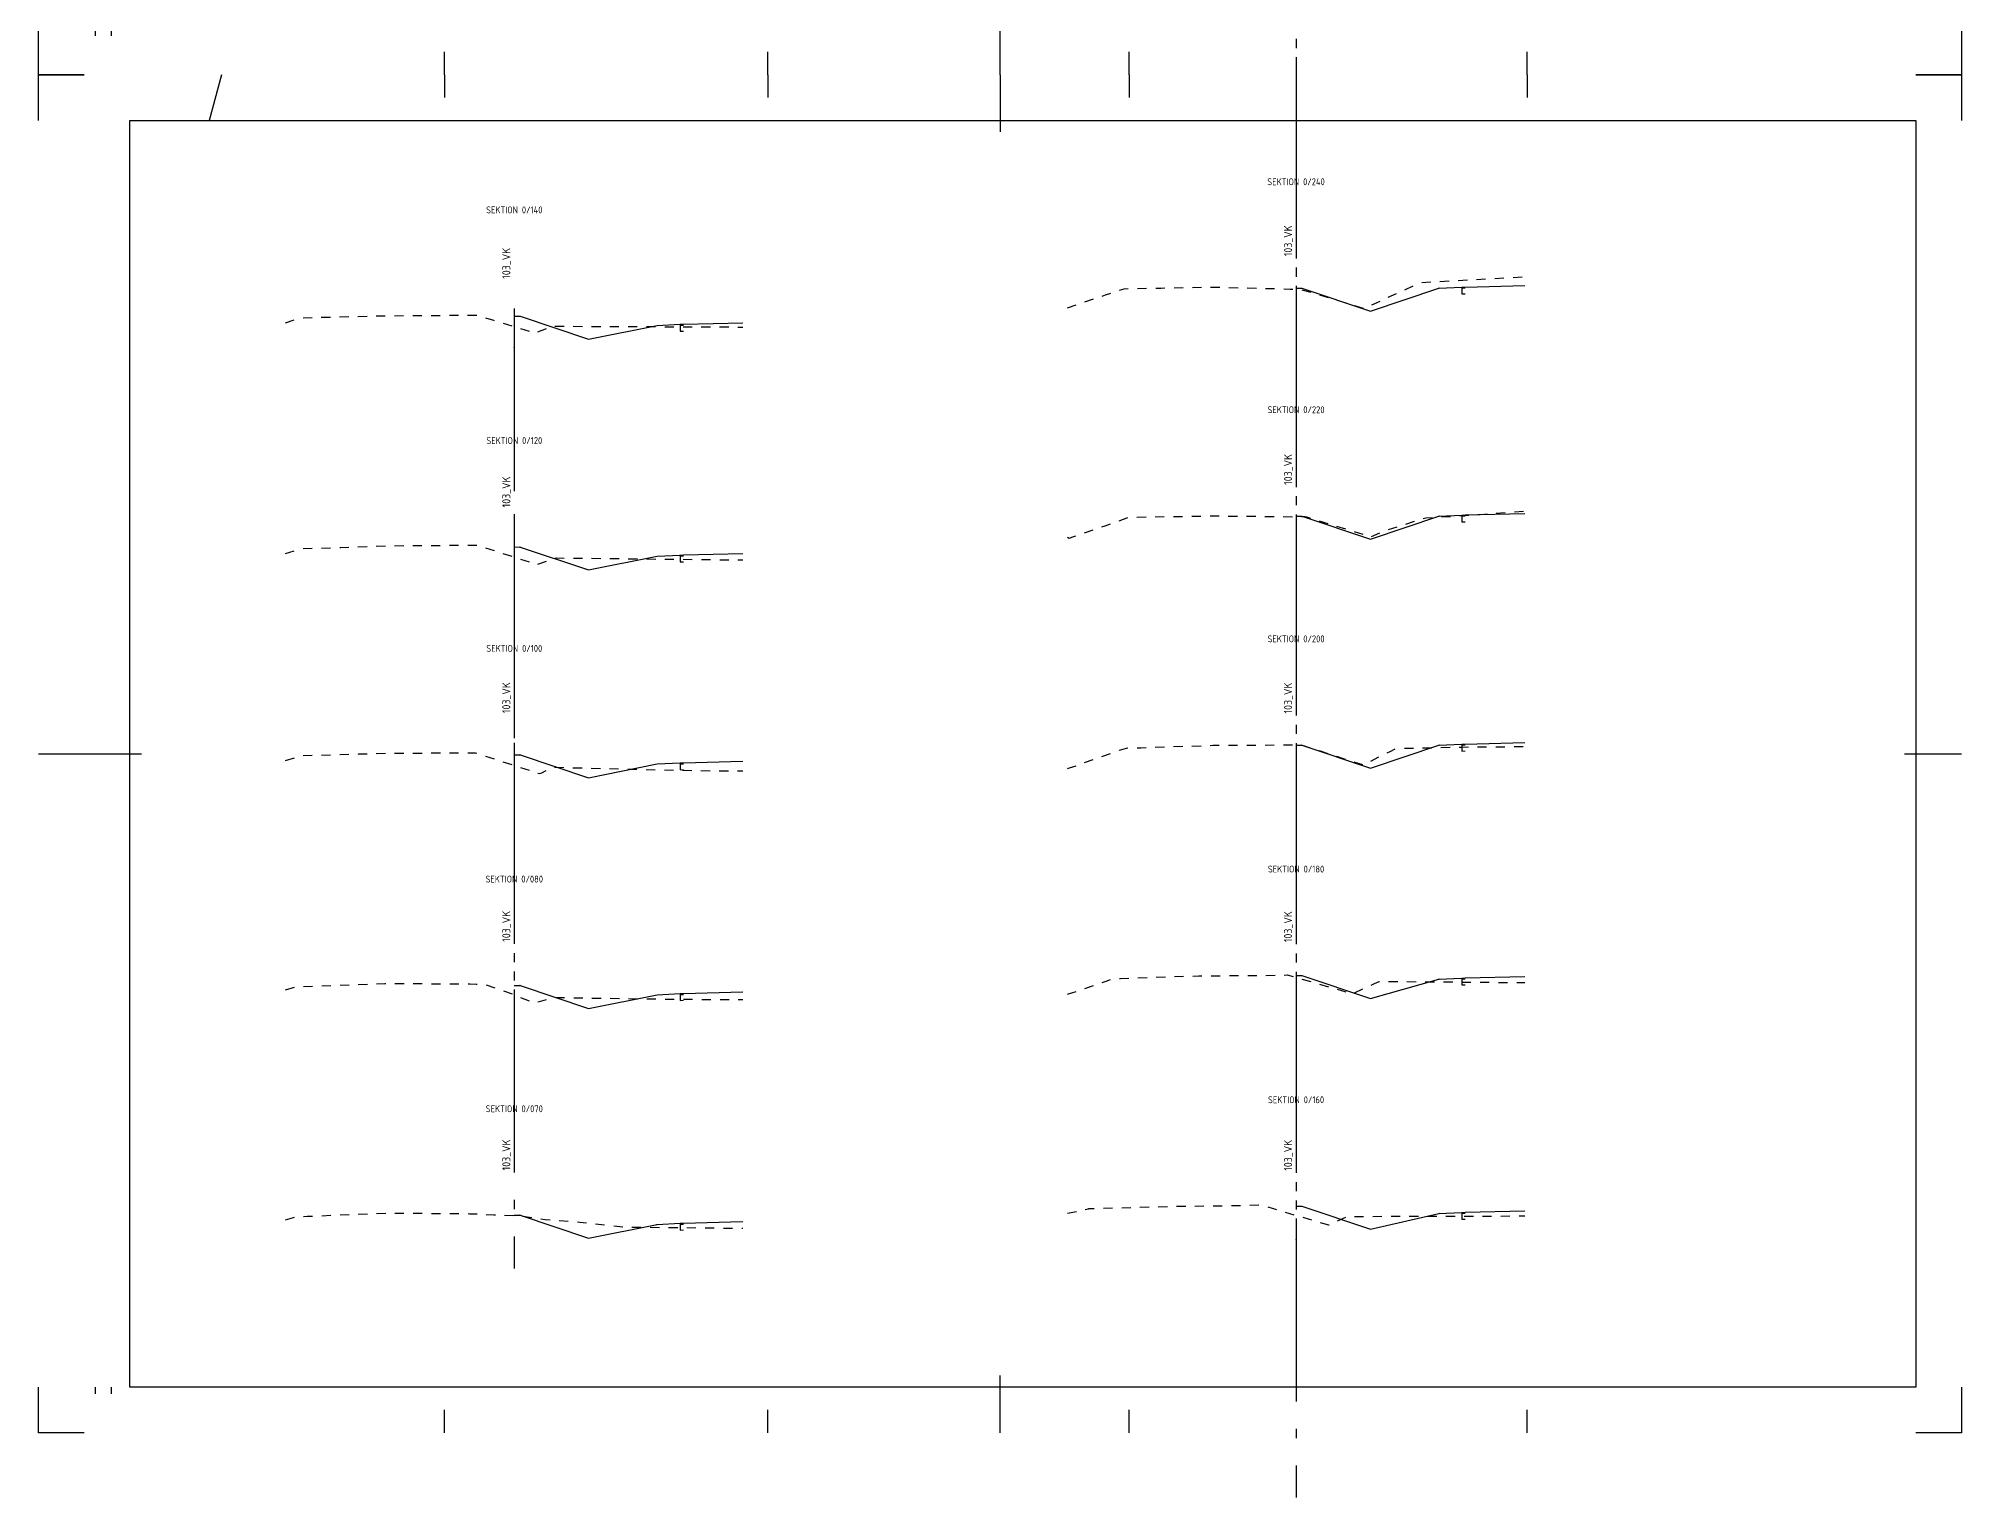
# Model space of a CAD drawing. Header units: metres. Extents: x 117388 to 118308, y 6148643 to 6149172.
# Drawn here: x 118126.8 to 118210.9, y 6148942.1 to 6149006 of the extents above; entities that cross this region are included whole.
import ezdxf
from ezdxf.enums import TextEntityAlignment as Align

# ---------------------------------------------------------------- set-up
doc = ezdxf.new("R2010")
doc.units = ezdxf.units.M
doc.header["$LTSCALE"] = 0.4
doc.linetypes.add('CENTRUMLINJE', pattern=[27, 20, -3, 1, -3])
doc.linetypes.add('DASHED_1', pattern=[2, 1, -1])
doc.layers.get('0').update_dxf_attribs({"linetype": 'CONTINUOUS'})
for name, color, linetype in [('M-37-CL', 1, 'CENTRUMLINJE'), ('M-37-CL_Txt', 1, 'CONTINUOUS'), ('M-37-Mark', 9, 'DASHED_1'), ('M-37-OB_B1', 4, 'CONTINUOUS'), ('M-37-OB_Bi1', 4, 'CONTINUOUS'), ('M-37-OB_Bi2', 4, 'CONTINUOUS'), ('M-37-SektNr', 3, 'CONTINUOUS'), ('M-37-Vag-Overyta', 3, 'CONTINUOUS'), ('M-37-Vag-Slitlager', 4, 'CONTINUOUS'), ('Road_LayerForCsGenerator', 7, 'CONTINUOUS'), ('T19202X', 7, 'CONTINUOUS')]:
    doc.layers.add(name, color=color, linetype=linetype)
doc.layers.add('Non-PlotDot', color=7, linetype='CONTINUOUS', plot=False)
doc.styles.add('P_ISO_30', font='ISO', dxfattribs={"height": 3})

# ---------------------------------------------------------------- blocks, each defined once
blk = doc.blocks.new('_A1')
at = {"color": 1}
for p, q in [((0, 574), (0, 594)), ((0, 594), (20, 594)), ((821, 594), (841, 594)), ((841, 594), (841, 574)), ((0, 0), (0, 20)), ((25, 17), (25, 20)), ((32, 17), (32, 20)), ((841, 20), (841, 0)), ((20, 0), (0, 0)), ((841, 0), (821, 0))]:
    blk.add_line(p, q, dxfattribs=at)
at = {"color": 6}
for p, q in [((80, 594), (74.61, 574)), ((177.5, 594), (177.5, 584)), ((319, 594), (319, 584)), ((420.5, 594), (420.5, 569)), ((477, 594), (477, 584)), ((651, 594), (651, 584)), ((0, 297), (45, 297)), ((816, 297), (841, 297)), ((420.5, 0), (420.5, 25)), ((177.5, 0), (177.5, 10)), ((319, 0), (319, 10)), ((477, 0), (477, 10)), ((651, 0), (651, 10))]:
    blk.add_line(p, q, dxfattribs=at)
at = {"color": 7}
for p, q in [((40, 574), (821, 574)), ((40, 20), (40, 574)), ((821, 574), (821, 20)), ((821, 20), (40, 20))]:
    blk.add_line(p, q, dxfattribs=at)

msp = doc.modelspace()

# ---------------------------------------------------------------- linework, layer by layer
at = {"layer": 'M-37-CL'}
for p, q in [((118181.752, 6149015.133), (118181.752, 6148992.133)), ((118181.752, 6149005.133), (118181.752, 6148982.133)), ((118181.752, 6148995.133), (118181.752, 6148972.133)), ((118147.564, 6148994.149), (118147.564, 6148971.149)), ((118147.564, 6148985.149), (118147.564, 6148962.149)), ((118181.752, 6148985.133), (118181.752, 6148962.133)), ((118147.564, 6148975.149), (118147.564, 6148952.149)), ((118181.752, 6148975.133), (118181.752, 6148952.133)), ((118181.752, 6148965.133), (118181.752, 6148942.133))]:
    msp.add_line(p, q, dxfattribs=at)
at = {"layer": 'M-37-Mark', "flags": 128}
for points in [[(118171.752, 6148994.176), (118173.424, 6148994.738), (118174.239, 6148995.007), (118174.417, 6148995.01), (118175.853, 6148995.036), (118177.757, 6148995.074), (118177.983, 6148995.079), (118178.204, 6148995.074), (118181.489, 6148994.995), (118181.752, 6148994.994), (118181.919, 6148994.993), (118184.714, 6148994.155), (118184.729, 6148994.151), (118187.211, 6148995.282), (118187.214, 6148995.283), (118187.23, 6148995.284), (118187.257, 6148995.286), (118191.752, 6148995.533)], [(118137.564, 6148993.508), (118138.17, 6148993.731), (118138.867, 6148993.751), (118138.873, 6148993.751), (118141.957, 6148993.825), (118145.579, 6148993.852), (118145.9, 6148993.855), (118146.661, 6148993.63), (118147.564, 6148993.349), (118148.462, 6148993.069), (118149.061, 6148993.306), (118149.25, 6148993.376), (118149.256, 6148993.367), (118157.564, 6148993.332)], [(118171.752, 6148984.135), (118171.825, 6148984.101), (118172.028, 6148984.17), (118173.41, 6148984.638), (118174.421, 6148985.01), (118174.429, 6148985.01), (118174.662, 6148985.015), (118175.508, 6148985.031), (118177.93, 6148985.067), (118178.174, 6148985.071), (118178.325, 6148985.069), (118178.333, 6148985.069), (118181.752, 6148985.034), (118181.824, 6148985.034), (118182.135, 6148985.048), (118182.204, 6148985.028), (118185.04, 6148984.158), (118185.575, 6148984.402), (118187.433, 6148984.992), (118188.822, 6148985.064), (118189.995, 6148985.148), (118191.752, 6148985.277)], [(118137.564, 6148983.42), (118138.231, 6148983.638), (118139.975, 6148983.69), (118142.055, 6148983.764), (118145.784, 6148983.794), (118145.921, 6148983.795), (118146.023, 6148983.765), (118147.564, 6148983.268), (118148.557, 6148982.947), (118149.075, 6148983.12), (118149.401, 6148983.232), (118157.564, 6148983.143)], [(118171.752, 6148974.029), (118171.769, 6148974.021), (118171.837, 6148974.044), (118172.346, 6148974.22), (118174.034, 6148974.821), (118174.331, 6148974.917), (118174.684, 6148974.925), (118174.724, 6148974.926), (118174.963, 6148974.932), (118178.113, 6148975.036), (118178.277, 6148975.037), (118178.305, 6148975.037), (118180.297, 6148975.048), (118181.752, 6148975.056), (118181.9, 6148975.057), (118181.975, 6148975.057), (118182.022, 6148975.043), (118182.128, 6148975.009), (118182.154, 6148975.001), (118184.693, 6148974.179), (118184.837, 6148974.253), (118185.011, 6148974.344), (118185.863, 6148974.769), (118186.116, 6148974.895), (118186.535, 6148974.905), (118187.257, 6148974.922), (118188.991, 6148974.962), (118191.752, 6148974.983)], [(118137.564, 6148974.371), (118138.256, 6148974.587), (118140.769, 6148974.657), (118142.017, 6148974.69), (118144.817, 6148974.707), (118145.861, 6148974.71), (118147.468, 6148974.191), (118147.564, 6148974.159), (118148.649, 6148973.802), (118148.761, 6148973.837), (118149.271, 6148974.075), (118155.37, 6148973.932), (118157.564, 6148973.914)], [(118171.752, 6148964.145), (118173.441, 6148964.723), (118173.723, 6148964.825), (118174.07, 6148964.838), (118176.994, 6148964.937), (118177.506, 6148964.954), (118179.836, 6148964.965), (118180.248, 6148964.967), (118181.366, 6148964.99), (118181.752, 6148964.882), (118182.654, 6148964.629), (118183.213, 6148964.463), (118184.211, 6148964.167), (118185.177, 6148964.614), (118185.381, 6148964.704), (118185.739, 6148964.704), (118185.911, 6148964.707), (118191.752, 6148964.657)], [(118137.564, 6148964.342), (118137.976, 6148964.47), (118139.951, 6148964.545), (118141.321, 6148964.6), (118141.898, 6148964.617), (118142.939, 6148964.613), (118143.021, 6148964.614), (118145.629, 6148964.601), (118145.895, 6148964.591), (118146.263, 6148964.58), (118147.511, 6148964.152), (118147.564, 6148964.129), (118148.398, 6148963.772), (118148.764, 6148963.863), (118149.268, 6148964.006), (118154.43, 6148963.932), (118157.564, 6148963.911)], [(118171.752, 6148954.565), (118172.671, 6148954.761), (118172.679, 6148954.771), (118173.247, 6148954.785), (118176.436, 6148954.874), (118178.633, 6148954.9), (118180.24, 6148954.933), (118181.752, 6148954.478), (118182.32, 6148954.307), (118183.165, 6148954.055), (118183.959, 6148954.41), (118184.012, 6148954.44), (118184.026, 6148954.425), (118186.419, 6148954.442), (118191.752, 6148954.449)], [(118137.564, 6148954.279), (118137.766, 6148954.34), (118138.018, 6148954.418), (118138.499, 6148954.437), (118141.984, 6148954.575), (118145.258, 6148954.555), (118145.599, 6148954.55), (118146.676, 6148954.505), (118147.564, 6148954.476), (118147.656, 6148954.473), (118148.919, 6148954.302), (118150.426, 6148954.183), (118152.314, 6148953.968), (118157.564, 6148953.913)]]:
    msp.add_lwpolyline(points, dxfattribs=at)
at = {"layer": 'M-37-OB_B1', "flags": 128}
for points in [[(118181.752, 6148995.035), (118182.002, 6148995.029), (118185.002, 6148994.03), (118188.002, 6148995.029), (118189.002, 6148995.079), (118189.002, 6148994.779), (118189.152, 6148994.782)], [(118147.564, 6148993.806), (118147.814, 6148993.8), (118150.814, 6148992.801), (118153.814, 6148993.401), (118154.814, 6148993.451), (118154.814, 6148993.151), (118154.964, 6148993.155)], [(118181.752, 6148985.064), (118182.002, 6148985.058), (118185.002, 6148984.059), (118188.002, 6148985.058), (118189.002, 6148985.108), (118189.002, 6148984.808), (118189.152, 6148984.811)], [(118147.564, 6148983.715), (118147.814, 6148983.709), (118150.814, 6148982.71), (118153.814, 6148983.31), (118154.814, 6148983.36), (118154.814, 6148983.06), (118154.964, 6148983.064)], [(118181.752, 6148975.043), (118182.002, 6148975.037), (118185.002, 6148974.038), (118188.002, 6148975.037), (118189.002, 6148975.087), (118189.002, 6148974.787), (118189.152, 6148974.791)], [(118147.564, 6148974.624), (118147.814, 6148974.618), (118150.814, 6148973.619), (118153.814, 6148974.219), (118154.814, 6148974.269), (118154.814, 6148973.969), (118154.964, 6148973.973)], [(118181.752, 6148964.972), (118182.002, 6148964.966), (118185.002, 6148963.967), (118188.002, 6148964.807), (118189.002, 6148964.857), (118189.002, 6148964.557), (118189.152, 6148964.56)], [(118147.564, 6148964.534), (118147.814, 6148964.527), (118150.814, 6148963.528), (118153.814, 6148964.128), (118154.814, 6148964.178), (118154.814, 6148963.878), (118154.964, 6148963.882)], [(118181.752, 6148954.882), (118182.002, 6148954.875), (118185.002, 6148953.876), (118188.002, 6148954.556), (118189.002, 6148954.606), (118189.002, 6148954.306), (118189.152, 6148954.31)], [(118147.564, 6148954.488), (118147.814, 6148954.482), (118150.814, 6148953.483), (118153.814, 6148954.083), (118154.814, 6148954.133), (118154.814, 6148953.833), (118154.964, 6148953.837)]]:
    msp.add_lwpolyline(points, dxfattribs=at)
at = {"layer": 'M-37-OB_Bi1', "flags": 128}
for points in [[(118181.752, 6148995.035), (118182.002, 6148995.029), (118185.002, 6148994.03), (118188.002, 6148995.029), (118189.002, 6148995.079), (118189.002, 6148995.039), (118189.152, 6148995.042)], [(118147.564, 6148993.806), (118147.814, 6148993.8), (118150.814, 6148992.801), (118153.814, 6148993.401), (118154.814, 6148993.451), (118154.814, 6148993.411), (118154.964, 6148993.415)], [(118181.752, 6148985.064), (118182.002, 6148985.058), (118185.002, 6148984.059), (118188.002, 6148985.058), (118189.002, 6148985.108), (118189.002, 6148985.068), (118189.152, 6148985.071)], [(118147.564, 6148983.715), (118147.814, 6148983.709), (118150.814, 6148982.71), (118153.814, 6148983.31), (118154.814, 6148983.36), (118154.814, 6148983.32), (118154.964, 6148983.324)], [(118181.752, 6148975.043), (118182.002, 6148975.037), (118185.002, 6148974.038), (118188.002, 6148975.037), (118189.002, 6148975.087), (118189.002, 6148975.047), (118189.152, 6148975.051)], [(118147.564, 6148974.624), (118147.814, 6148974.618), (118150.814, 6148973.619), (118153.814, 6148974.219), (118154.814, 6148974.269), (118154.814, 6148974.229), (118154.964, 6148974.233)], [(118181.752, 6148964.972), (118182.002, 6148964.966), (118185.002, 6148963.967), (118188.002, 6148964.807), (118189.002, 6148964.857), (118189.002, 6148964.817), (118189.152, 6148964.82)], [(118147.564, 6148964.534), (118147.814, 6148964.527), (118150.814, 6148963.528), (118153.814, 6148964.128), (118154.814, 6148964.178), (118154.814, 6148964.138), (118154.964, 6148964.142)], [(118181.752, 6148954.882), (118182.002, 6148954.875), (118185.002, 6148953.876), (118188.002, 6148954.556), (118189.002, 6148954.606), (118189.002, 6148954.566), (118189.152, 6148954.57)], [(118147.564, 6148954.488), (118147.814, 6148954.482), (118150.814, 6148953.483), (118153.814, 6148954.083), (118154.814, 6148954.133), (118154.814, 6148954.093), (118154.964, 6148954.097)]]:
    msp.add_lwpolyline(points, dxfattribs=at)
at = {"layer": 'M-37-OB_Bi2', "flags": 128}
for points in [[(118181.752, 6148995.035), (118182.002, 6148995.029), (118185.002, 6148994.03), (118188.002, 6148995.029), (118189.002, 6148995.079), (118189.002, 6148995.039), (118189.152, 6148995.042)], [(118147.564, 6148993.806), (118147.814, 6148993.8), (118150.814, 6148992.801), (118153.814, 6148993.401), (118154.814, 6148993.451), (118154.814, 6148993.411), (118154.964, 6148993.415)], [(118181.752, 6148985.064), (118182.002, 6148985.058), (118185.002, 6148984.059), (118188.002, 6148985.058), (118189.002, 6148985.108), (118189.002, 6148985.068), (118189.152, 6148985.071)], [(118147.564, 6148983.715), (118147.814, 6148983.709), (118150.814, 6148982.71), (118153.814, 6148983.31), (118154.814, 6148983.36), (118154.814, 6148983.32), (118154.964, 6148983.324)], [(118181.752, 6148975.043), (118182.002, 6148975.037), (118185.002, 6148974.038), (118188.002, 6148975.037), (118189.002, 6148975.087), (118189.002, 6148975.047), (118189.152, 6148975.051)], [(118147.564, 6148974.624), (118147.814, 6148974.618), (118150.814, 6148973.619), (118153.814, 6148974.219), (118154.814, 6148974.269), (118154.814, 6148974.229), (118154.964, 6148974.233)], [(118181.752, 6148964.972), (118182.002, 6148964.966), (118185.002, 6148963.967), (118188.002, 6148964.807), (118189.002, 6148964.857), (118189.002, 6148964.817), (118189.152, 6148964.82)], [(118147.564, 6148964.534), (118147.814, 6148964.527), (118150.814, 6148963.528), (118153.814, 6148964.128), (118154.814, 6148964.178), (118154.814, 6148964.138), (118154.964, 6148964.142)], [(118181.752, 6148954.882), (118182.002, 6148954.875), (118185.002, 6148953.876), (118188.002, 6148954.556), (118189.002, 6148954.606), (118189.002, 6148954.566), (118189.152, 6148954.57)], [(118147.564, 6148954.488), (118147.814, 6148954.482), (118150.814, 6148953.483), (118153.814, 6148954.083), (118154.814, 6148954.133), (118154.814, 6148954.093), (118154.964, 6148954.097)]]:
    msp.add_lwpolyline(points, dxfattribs=at)
at = {"layer": 'M-37-Vag-Overyta', "flags": 128}
for points in [[(118181.75, 6148995.035), (118181.751, 6148995.034), (118181.752, 6148995.035), (118182.002, 6148995.029), (118185.002, 6148994.03), (118188.002, 6148995.029), (118189.002, 6148995.079), (118189.152, 6148995.082), (118191.752, 6148995.147)], [(118147.562, 6148993.806), (118147.563, 6148993.806), (118147.564, 6148993.806), (118147.814, 6148993.8), (118150.814, 6148992.801), (118153.814, 6148993.401), (118154.814, 6148993.451), (118154.964, 6148993.455), (118157.564, 6148993.52)], [(118181.75, 6148985.064), (118181.751, 6148985.064), (118181.752, 6148985.064), (118182.002, 6148985.058), (118185.002, 6148984.059), (118188.002, 6148985.058), (118189.002, 6148985.108), (118189.152, 6148985.111), (118191.752, 6148985.176)], [(118147.562, 6148983.715), (118147.563, 6148983.715), (118147.564, 6148983.715), (118147.814, 6148983.709), (118150.814, 6148982.71), (118153.814, 6148983.31), (118154.814, 6148983.36), (118154.964, 6148983.364), (118157.564, 6148983.429)], [(118181.75, 6148975.043), (118181.751, 6148975.043), (118181.752, 6148975.043), (118182.002, 6148975.037), (118185.002, 6148974.038), (118188.002, 6148975.037), (118189.002, 6148975.087), (118189.152, 6148975.091), (118191.752, 6148975.156)], [(118147.562, 6148974.625), (118147.563, 6148974.624), (118147.564, 6148974.624), (118147.814, 6148974.618), (118150.814, 6148973.619), (118153.814, 6148974.219), (118154.814, 6148974.269), (118154.964, 6148974.273), (118157.564, 6148974.338)], [(118181.75, 6148964.973), (118181.751, 6148964.972), (118181.752, 6148964.972), (118182.002, 6148964.966), (118185.002, 6148963.967), (118188.002, 6148964.807), (118189.002, 6148964.857), (118189.152, 6148964.86), (118191.752, 6148964.925)], [(118147.562, 6148964.534), (118147.563, 6148964.533), (118147.564, 6148964.534), (118147.814, 6148964.527), (118150.814, 6148963.528), (118153.814, 6148964.128), (118154.814, 6148964.178), (118154.964, 6148964.182), (118157.564, 6148964.247)], [(118181.75, 6148954.882), (118181.751, 6148954.881), (118181.752, 6148954.882), (118182.002, 6148954.875), (118185.002, 6148953.876), (118188.002, 6148954.556), (118189.002, 6148954.606), (118189.152, 6148954.61), (118191.752, 6148954.675)], [(118147.562, 6148954.488), (118147.563, 6148954.488), (118147.564, 6148954.488), (118147.814, 6148954.482), (118150.814, 6148953.483), (118153.814, 6148954.083), (118154.814, 6148954.133), (118154.964, 6148954.137), (118157.564, 6148954.202)]]:
    msp.add_lwpolyline(points, dxfattribs=at)
at = {"layer": 'M-37-Vag-Slitlager', "flags": 128}
for points in [[(118181.752, 6148995.035), (118182.002, 6148995.029), (118185.002, 6148994.03), (118188.002, 6148995.029), (118189.002, 6148995.079), (118189.002, 6148995.039), (118189.152, 6148995.042)], [(118147.564, 6148993.806), (118147.814, 6148993.8), (118150.814, 6148992.801), (118153.814, 6148993.401), (118154.814, 6148993.451), (118154.814, 6148993.411), (118154.964, 6148993.415)], [(118181.752, 6148985.064), (118182.002, 6148985.058), (118185.002, 6148984.059), (118188.002, 6148985.058), (118189.002, 6148985.108), (118189.002, 6148985.068), (118189.152, 6148985.071)], [(118147.564, 6148983.715), (118147.814, 6148983.709), (118150.814, 6148982.71), (118153.814, 6148983.31), (118154.814, 6148983.36), (118154.814, 6148983.32), (118154.964, 6148983.324)], [(118181.752, 6148975.043), (118182.002, 6148975.037), (118185.002, 6148974.038), (118188.002, 6148975.037), (118189.002, 6148975.087), (118189.002, 6148975.047), (118189.152, 6148975.051)], [(118147.564, 6148974.624), (118147.814, 6148974.618), (118150.814, 6148973.619), (118153.814, 6148974.219), (118154.814, 6148974.269), (118154.814, 6148974.229), (118154.964, 6148974.233)], [(118181.752, 6148964.972), (118182.002, 6148964.966), (118185.002, 6148963.967), (118188.002, 6148964.807), (118189.002, 6148964.857), (118189.002, 6148964.817), (118189.152, 6148964.82)], [(118147.564, 6148964.534), (118147.814, 6148964.527), (118150.814, 6148963.528), (118153.814, 6148964.128), (118154.814, 6148964.178), (118154.814, 6148964.138), (118154.964, 6148964.142)], [(118181.752, 6148954.882), (118182.002, 6148954.875), (118185.002, 6148953.876), (118188.002, 6148954.556), (118189.002, 6148954.606), (118189.002, 6148954.566), (118189.152, 6148954.57)], [(118147.564, 6148954.488), (118147.814, 6148954.482), (118150.814, 6148953.483), (118153.814, 6148954.083), (118154.814, 6148954.133), (118154.814, 6148954.093), (118154.964, 6148954.097)]]:
    msp.add_lwpolyline(points, dxfattribs=at)
at = {"layer": 'Non-PlotDot'}
for centre in [(118189.002, 6148995.079), (118189.152, 6148995.082), (118191.752, 6148995.147), (118181.75, 6148995.035), (118181.751, 6148995.034), (118181.752, 6148995.035), (118182.002, 6148995.029), (118188.002, 6148995.029), (118147.562, 6148993.806), (118147.563, 6148993.806), (118147.564, 6148993.806), (118147.814, 6148993.8), (118153.814, 6148993.401), (118154.814, 6148993.451), (118154.964, 6148993.455), (118157.564, 6148993.52), (118185.002, 6148994.03), (118150.814, 6148992.801), (118181.75, 6148985.064), (118181.751, 6148985.064), (118181.752, 6148985.064), (118182.002, 6148985.058), (118188.002, 6148985.058), (118189.002, 6148985.108), (118189.152, 6148985.111), (118191.752, 6148985.176), (118147.562, 6148983.715), (118147.563, 6148983.715), (118147.564, 6148983.715), (118147.814, 6148983.709), (118153.814, 6148983.31), (118154.814, 6148983.36), (118154.964, 6148983.364), (118157.564, 6148983.429), (118185.002, 6148984.059), (118150.814, 6148982.71), (118181.75, 6148975.043), (118181.751, 6148975.043), (118181.752, 6148975.043), (118182.002, 6148975.037), (118188.002, 6148975.037), (118189.002, 6148975.087), (118189.152, 6148975.091), (118191.752, 6148975.156), (118147.562, 6148974.625), (118147.563, 6148974.624), (118147.564, 6148974.624), (118147.814, 6148974.618), (118153.814, 6148974.219), (118154.814, 6148974.269), (118154.964, 6148974.273), (118157.564, 6148974.338), (118185.002, 6148974.038), (118150.814, 6148973.619), (118181.75, 6148964.973), (118181.751, 6148964.972), (118181.752, 6148964.972), (118182.002, 6148964.966), (118188.002, 6148964.807), (118189.002, 6148964.857), (118189.152, 6148964.86), (118191.752, 6148964.925), (118147.562, 6148964.534), (118147.563, 6148964.533), (118147.564, 6148964.534), (118147.814, 6148964.527), (118153.814, 6148964.128), (118154.814, 6148964.178), (118154.964, 6148964.182), (118157.564, 6148964.247), (118185.002, 6148963.967), (118150.814, 6148963.528), (118181.75, 6148954.882), (118181.751, 6148954.881), (118181.752, 6148954.882), (118182.002, 6148954.875), (118147.562, 6148954.488), (118147.563, 6148954.488), (118147.564, 6148954.488), (118147.814, 6148954.482), (118153.814, 6148954.083), (118154.814, 6148954.133), (118154.964, 6148954.137), (118157.564, 6148954.202), (118185.002, 6148953.876), (118188.002, 6148954.556), (118189.002, 6148954.606), (118189.152, 6148954.61), (118191.752, 6148954.675), (118150.814, 6148953.483)]:
    msp.add_circle(centre, 0.001, dxfattribs=at)
at = {"layer": 'Road_LayerForCsGenerator'}
for centre in [(118181.752, 6148993.427), (118147.564, 6148992.443), (118181.752, 6148983.427), (118147.564, 6148982.443), (118181.752, 6148973.427), (118147.564, 6148972.443), (118181.752, 6148963.427), (118147.564, 6148962.443), (118181.752, 6148953.427), (118147.564, 6148952.443)]:
    msp.add_circle(centre, 0.001, dxfattribs=at)
at = {"layer": 'T19202X', "color": 7}
for centre in [(118181.752, 6148993.427), (118147.564, 6148992.443), (118181.752, 6148983.427), (118147.564, 6148982.443), (118181.752, 6148973.427), (118147.564, 6148972.443), (118181.752, 6148963.427), (118147.564, 6148962.443), (118181.752, 6148953.427), (118147.564, 6148952.443)]:
    msp.add_circle(centre, 0.001, dxfattribs=at)

# ---------------------------------------------------------------- block references
at = {"xscale": 0.1000000000058208, "yscale": 0.09999999962747097, "zscale": 0.1}
for p in [(118126.755, 6149004.367), (118126.755, 6148944.967)]:
    msp.add_blockref('_A1', p, dxfattribs=at)

# ---------------------------------------------------------------- texts
at = {"layer": 'M-37-CL_Txt', "style": 'P_ISO_30'}
for p in [(118181.402, 6148996.427), (118147.214, 6148995.443), (118181.402, 6148986.427), (118147.214, 6148985.443), (118147.214, 6148976.443), (118181.402, 6148976.427), (118147.214, 6148966.443), (118181.402, 6148966.427), (118147.214, 6148956.443), (118181.402, 6148956.427)]:
    msp.add_text('103_VK', height=0.35, rotation=90.01167, dxfattribs=at).set_placement(p, align=Align.MIDDLE_LEFT)
at = {"layer": 'M-37-SektNr', "style": 'P_ISO_30'}
for s, p in [('SEKTION 0/240', (118181.752, 6148999.535)), ('SEKTION 0/140', (118147.564, 6148998.306)), ('SEKTION 0/220', (118181.752, 6148989.564)), ('SEKTION 0/120', (118147.564, 6148988.215)), ('SEKTION 0/100', (118147.564, 6148979.124)), ('SEKTION 0/200', (118181.752, 6148979.543)), ('SEKTION 0/080', (118147.564, 6148969.034)), ('SEKTION 0/180', (118181.752, 6148969.472)), ('SEKTION 0/070', (118147.564, 6148958.988)), ('SEKTION 0/160', (118181.752, 6148959.382))]:
    msp.add_text(s, height=0.3, dxfattribs=at).set_placement(p, align=Align.CENTER)

doc.saveas('drawing.dxf')
